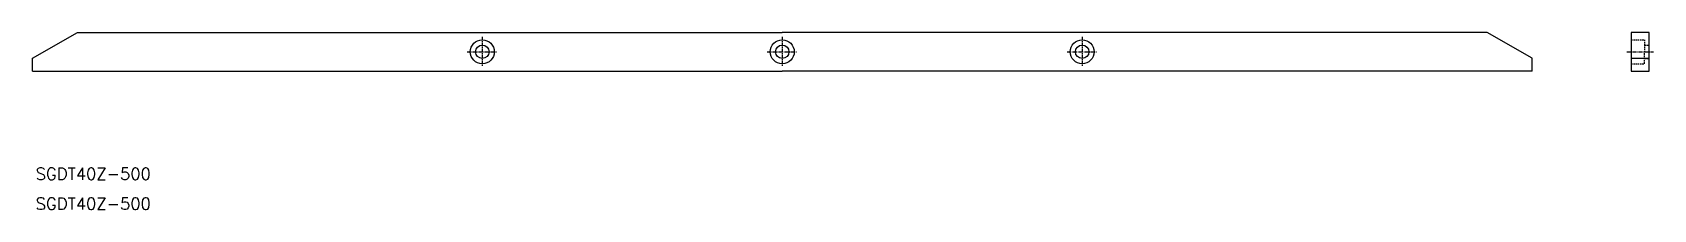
# Model space of a CAD drawing. Extents: x 0 to 541, y 0 to 59.
import ezdxf

# ---------------------------------------------------------------- set-up
doc = ezdxf.new("R2010")
doc.units = 0
doc.linetypes.add('CENTER', pattern=[2, 1.25, -0.25, 0.25, -0.25])
doc.linetypes.add('DASHED', pattern=[0.75, 0.5, -0.25])
doc.layers.get('0').update_dxf_attribs({"linetype": 'CONTINUOUS'})
doc.layers.add('CENTER', color=1, linetype='CENTER')
doc.styles.get("Standard").update_dxf_attribs({"font": 'txt', "bigfont": 'BIGFONT'})

msp = doc.modelspace()

# ---------------------------------------------------------------- linework, layer by layer
at = {"color": 7, "linetype": 'CONTINUOUS'}
for p, q in [((0, 50.62), (15, 59.28)), ((15, 59.28), (250, 59.28)), ((485, 59.28), (250, 59.28)), ((500, 50.62), (485, 59.28)), ((0, 46.28), (0, 50.62)), ((500, 46.28), (500, 50.62)), ((533.01, 50.62), (539.01, 50.62)), ((0, 46.28), (250, 46.28)), ((500, 46.28), (250, 46.28))]:
    msp.add_line(p, q, dxfattribs=at)
at = {"color": 3, "linetype": 'DASHED'}
for p, q in [((533.01, 56.78), (537.51, 56.78)), ((537.51, 56.78), (537.51, 52.78)), ((537.51, 55.03), (539.01, 55.03)), ((533.01, 48.78), (537.51, 48.78)), ((537.51, 48.78), (537.51, 52.78)), ((537.51, 50.53), (539.01, 50.53))]:
    msp.add_line(p, q, dxfattribs=at)
at = {"color": 7, "linetype": 'CONTINUOUS'}
msp.add_lwpolyline([(533.01, 46.28), (539.01, 46.28), (539.01, 59.28), (533.01, 59.28)], close=True, dxfattribs=at)
for centre, radius in [((150, 52.78), 4), ((150, 52.78), 2.25), ((250, 52.78), 4), ((250, 52.78), 2.25), ((350, 52.78), 4), ((350, 52.78), 2.25)]:
    msp.add_circle(centre, radius, dxfattribs=at)
at = {"layer": 'CENTER', "color": 1, "linetype": 'CENTER'}
for p, q in [((150, 57.78), (150, 47.78)), ((250, 57.78), (250, 47.78)), ((350, 57.78), (350, 47.78)), ((145, 52.78), (155, 52.78)), ((245, 52.78), (255, 52.78)), ((345, 52.78), (355, 52.78)), ((531.6, 52.78), (540.51, 52.78))]:
    msp.add_line(p, q, dxfattribs=at)

# ---------------------------------------------------------------- texts
at = {"color": 7, "linetype": 'CONTINUOUS'}
for p in [(1.09, 10), (1.09, 0)]:
    msp.add_text('SGDT40Z-500', height=4, dxfattribs=at).set_placement(p)

doc.saveas('drawing.dxf')
